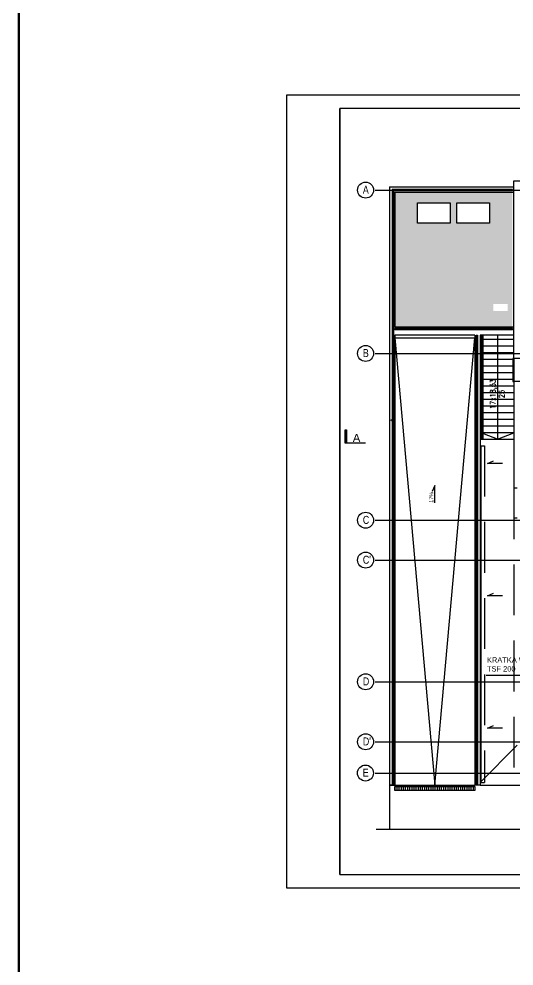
# Model space of a CAD drawing. Header units: millimetres. Extents: x -135140 to 267856, y -70704 to 149933.
# Drawn here: x 146146 to 164692, y -28859 to 6625 of the extents above; entities that cross this region are included whole.
import ezdxf

# ---------------------------------------------------------------- set-up
doc = ezdxf.new("R2010")
doc.units = ezdxf.units.MM
doc.header["$LTSCALE"] = 99.9
for name, pattern in [('0707_PB_080619_gn_xref$0$ACAD_ISO10W100', [18, 12, -3, 0, -3]), ('ACAD_ISO10W100', [18, 12, -3, 0, -3]), ('HIDDEN', [9.525, 6.35, -3.175])]:
    doc.linetypes.add(name, pattern=pattern)
for name, color, linetype in [('+48_HACZE', 253, 'Continuous'), ('+48_MEBLE', 251, 'Continuous'), ('+48_OPISY', 251, 'Continuous'), ('+48_OPISY T', 251, 'Continuous'), ('+48_OSIE', 8, 'Continuous'), ('+48_SCHODY', 250, 'Continuous'), ('+48_SCIANY', 250, 'Continuous'), ('+48_WIDOK', 250, 'Continuous'), ('CP_LINENORM', 253, 'Continuous')]:
    doc.layers.add(name, color=color, linetype=linetype)
doc.styles.get("Standard").update_dxf_attribs({"font": 'ARIAL.TTF'})
doc.styles.add('WRP_ARIAL', font='ARIAL.TTF', dxfattribs={"width": 0.8})
doc.styles.add('wymiary', font='romans.shx', dxfattribs={"width": 0.8})

# ---------------------------------------------------------------- blocks, each defined once
blk = doc.blocks.new('OZN_OSI')
at = {"layer": '+48_OSIE', "linetype": 'Continuous', "ltscale": 5}
blk.add_circle((0, -30), 30, dxfattribs=at)
at = {"layer": '+48_OSIE', "linetype": 'Continuous', "ltscale": 5, "style": 'WRP_ARIAL', "width": 0.8}
blk.add_attdef('NR', (-23.3, -43.5), '', height=30, dxfattribs=at)

msp = doc.modelspace()

# ---------------------------------------------------------------- hatches: boundary and pattern name
at = {"layer": '+48_HACZE', "ltscale": 0.15}
h = msp.add_hatch(dxfattribs=at)
h.set_pattern_fill('AR-SAND', color=256, scale=3, style=0)
h.set_pattern_definition([(37.5, (-523422.42, -128919.54), (-4.800094, 146.823971), [0, -115.824, 0, -129.54, 0, -123.825]), (7.5, (-523422.42, -128919.54), (134.856985, 215.04753), [0, -62.484, 0, -104.394, 0, -40.005]), (327.5, (-523516.14, -128919.54), (237.29771, 0.431155), [0, -38.1, 0, -137.16, 0, -179.07]), (317.5, (-523516.14, -128919.54), (229.066936, 66.878797), [0, -19.05, 0, -89.916, 0, -102.87])])
h.paths.add_polyline_path([(161080, -262), (161080, -1022), (162300, -1022), (162300, -262)], flags=0)
h.paths.add_polyline_path([(162550, -1022), (163770, -1022), (163770, -262), (162550, -262)], flags=0)
h.paths.add_polyline_path([(160222, -4917), (164627, -4917), (164627, 138), (160222, 138)])
h.paths.add_polyline_path([(163922, -4314), (163922, -4051), (164447, -4051), (164447, -4314)])
at = {"layer": '+48_OPISY', "ltscale": 5}
msp.add_hatch(color=256, dxfattribs=at).paths.add_polyline_path([(158372, -9263), (158372, -8763), (158412, -8763), (158412, -9263)])
at = {"layer": '+48_OPISY T'}
h = msp.add_hatch(color=256, dxfattribs=at)
edge = h.paths.add_edge_path()
edge.add_arc((160122, -8406), 30, 0, 360)
h = msp.add_hatch(color=256, dxfattribs=at)
edge = h.paths.add_edge_path()
edge.add_arc((163322, -21794), 30, 0, 360)
at = {"layer": '+48_WIDOK'}
h = msp.add_hatch(dxfattribs=at)
h.set_pattern_fill('ANSI31', color=256, scale=25, angle=45, style=0)
h.set_pattern_definition([(90, (-523422.42, -132879.54), (-79.375, 1e-13), [])])
h.paths.add_polyline_path([(160222, -22127), (163222, -22127), (163222, -22287), (160222, -22287)])

# ---------------------------------------------------------------- linework, layer by layer
at = {"layer": '+48_MEBLE'}
for p, q in [((163442, -9367), (163442, -21977)), ((163442, -9367), (163454, -9367)), ((163454, -9367), (163454, -21977))]:
    msp.add_line(p, q, dxfattribs=at)
msp.add_lwpolyline([(163442, -21977), (163454, -21977)], dxfattribs=at)
at = {"layer": '+48_OPISY', "ltscale": 5}
for p, q in [((158372, -9263), (158372, -8763)), ((158412, -9263), (158412, -8763))]:
    msp.add_line(p, q, dxfattribs=at)
at = {"layer": '+48_OPISY', "linetype": '0707_PB_080619_gn_xref$0$ACAD_ISO10W100', "ltscale": 5}
msp.add_line((159522, -23727), (172013, -23727), dxfattribs=at)
at = {"layer": '+48_OPISY', "ltscale": 5}
msp.add_lwpolyline([(159132, -9263), (158372, -9263), (158372, -8763), (158412, -8763), (158412, -9263), (158372, -9263)], dxfattribs=at)
at = {"layer": '+48_OPISY T'}
msp.add_circle((160122, -8406), 30, dxfattribs=at)
at = {"layer": '+48_OSIE', "linetype": 'ACAD_ISO10W100', "ltscale": 5}
for p, q in [((159487, 213), (190440, 213)), ((159487, -5907), (190440, -5907)), ((159487, -12157), (190440, -12157)), ((159487, -12157), (190440, -12157)), ((159487, -13657), (172539, -13657)), ((159487, -18207), (190440, -18207)), ((159487, -20457), (190440, -20457)), ((159487, -21627), (190440, -21627))]:
    msp.add_line(p, q, dxfattribs=at)
at = {"layer": '+48_SCHODY'}
for p, q in [((164632, 238), (164632, 188)), ((164632, -4967), (160222, -4967)), ((164632, -5017), (160222, -5017)), ((163272, -5217), (163272, -22077)), ((163322, -5217), (163322, -22077)), ((163472, -5217), (163472, -9117)), ((163522, -5217), (163522, -9117)), ((163422, -5367), (163472, -5367)), ((163422, -5617), (163472, -5617)), ((163522, -5367), (164682, -5367)), ((163522, -5617), (164682, -5617)), ((163422, -5867), (163472, -5867)), ((163522, -5867), (164682, -5867)), ((163422, -6117), (163472, -6117)), ((163422, -6367), (163472, -6367)), ((163522, -6117), (164647, -6117)), ((163522, -6367), (164647, -6367)), ((163422, -6617), (163472, -6617)), ((163522, -6617), (164647, -6617)), ((163422, -6867), (163472, -6867)), ((163522, -6867), (164647, -6867)), ((163422, -7117), (163472, -7117)), ((163422, -7367), (163472, -7367)), ((163522, -7117), (164682, -7117)), ((163522, -7367), (164682, -7367)), ((163422, -7617), (163472, -7617)), ((163522, -7617), (164682, -7617)), ((163417, -7867), (163472, -7867)), ((163422, -8117), (163472, -8117)), ((163522, -7867), (164682, -7867)), ((163522, -8117), (164682, -8117)), ((163422, -8367), (163472, -8367)), ((163522, -8367), (164682, -8367)), ((163422, -8617), (163472, -8617)), ((163422, -8867), (163472, -8867)), ((163522, -8617), (164682, -8617)), ((163522, -8867), (164682, -8867)), ((163422, -9117), (164682, -9117)), ((160222, -22077), (163222, -22077))]:
    msp.add_line(p, q, dxfattribs=at)
for points in [[(164632, 238), (160122, 238), (160122, -22077)], [(164632, 188), (160172, 188), (160172, -22077)], [(160222, -4967), (160222, -5017)], [(164632, -4967), (164632, -5017)], [(160222, -5317), (161722, -22077), (163222, -5317)], [(160222, -5317), (163222, -5317)], [(163272, -5217), (163322, -5217)], [(164075, -5217), (164075, -9117), (163425, -8867)], [(164075, -9117), (164682, -8884)], [(161722, -11506), (161722, -10857), (161624, -11078)]]:
    msp.add_lwpolyline(points, dxfattribs=at)
at = {"layer": '+48_SCIANY', "linetype": 'Continuous'}
msp.add_line((163422, -5217), (163422, -5867), dxfattribs=at)
at = {"layer": '+48_SCIANY', "linetype": 'HIDDEN', "ltscale": 3}
msp.add_line((163422, -9067), (163422, -9117), dxfattribs=at)
at = {"layer": '+48_WIDOK'}
for p, q in [((160022, 338), (160022, -22077)), ((160022, 338), (164682, 338)), ((160222, 138), (164682, 138)), ((160222, 138), (160222, -4917)), ((164682, -4917), (160222, -4917)), ((160222, -5217), (160222, -22077)), ((163222, -5217), (160222, -5217)), ((163222, -5217), (163222, -22077)), ((163422, -5217), (163422, -22077)), ((164682, -5217), (163422, -5217)), ((164912, -6097), (164682, -6097)), ((164912, -6957), (164682, -6957)), ((164812, -10957), (164682, -10957)), ((164812, -12077), (164682, -12077)), ((160022, -18117), (160022, -23727)), ((163422, -21977), (163422, -22077)), ((160222, -22077), (160022, -22077)), ((160022, -22077), (160222, -22077)), ((163422, -22077), (163222, -22077)), ((163422, -22077), (163322, -22077))]:
    msp.add_line(p, q, dxfattribs=at)
at = {"layer": '+48_WIDOK', "linetype": 'HIDDEN', "ltscale": 3}
for p, q in [((164682, -6097), (164682, -6957)), ((163454, -9367), (163582, -9367)), ((163582, -9367), (163582, -21977)), ((164682, -10957), (164682, -22077))]:
    msp.add_line(p, q, dxfattribs=at)
at = {"layer": '+48_WIDOK', "ltscale": 0.15}
msp.add_line((164812, -20587), (163422, -21977), dxfattribs=at)
at = {"layer": '+48_WIDOK'}
for points in [[(164682, 563), (167572, 563)], [(164682, -6097), (164682, 563)], [(164682, -6097), (164647, -6097), (164647, -6957), (164682, -6957)], [(164682, -6957), (164682, -10957)]]:
    msp.add_lwpolyline(points, dxfattribs=at)
for points in [[(161080, -262), (162300, -262), (162300, -1022), (161080, -1022)], [(162550, -262), (163770, -262), (163770, -1022), (162550, -1022)], [(160222, -22127), (163222, -22127), (163222, -22287), (160222, -22287)]]:
    msp.add_lwpolyline(points, close=True, dxfattribs=at)
at = {"layer": '+48_WIDOK', "linetype": 'Continuous'}
for points in [[(164261, -10031), (163697, -10031), (163918, -9932)], [(164261, -14987), (163697, -14987), (163918, -14889)], [(164261, -19943), (163697, -19943), (163918, -19845)]]:
    msp.add_lwpolyline(points, dxfattribs=at)
at = {"layer": '+48_WIDOK', "linetype": 'HIDDEN', "ltscale": 3}
msp.add_lwpolyline([(163454, -21977), (163582, -21977)], dxfattribs=at)
at = {"layer": '+48_WIDOK', "ltscale": 0.15}
msp.add_lwpolyline([(163422, -22077), (171422, -22077)], dxfattribs=at)
at = {"linetype": 'Continuous'}
for p, q in [((198166, 3766), (156166, 3766)), ((197666, 3266), (158166, 3266)), ((158166, 3266), (158166, -25434)), ((158166, -25434), (197666, -25434)), ((156166, -25934), (198166, -25934))]:
    msp.add_line(p, q, dxfattribs=at)
at = {"ltscale": 0.15}
for p, q in [((158166, -25431), (158166, 3266)), ((163649, -17956), (166981, -17956))]:
    msp.add_line(p, q, dxfattribs=at)
at = {"color": 194, "lineweight": 100, "ltscale": 0.15}
msp.add_lwpolyline([(146146, 52555), (211224, 52555), (211224, -70238), (146146, -70238)], close=True, dxfattribs=at)
at = {"layer": 'CP_LINENORM', "linetype": 'Continuous'}
msp.add_line((156166, 3766), (156166, -25934), dxfattribs=at)

# ---------------------------------------------------------------- block references
at = {"layer": '+48_OSIE'}
ref = msp.add_blockref('OZN_OSI', (159132, 513), dxfattribs=dict(at, xscale=10, yscale=10, zscale=10))
ref.add_attrib('NR', 'A', (159027, 77), dxfattribs={"linetype": 'Continuous', "ltscale": 5, "height": 300, "style": 'WRP_ARIAL', "width": 0.8})
ref = msp.add_blockref('OZN_OSI', (159132, -5607), dxfattribs=dict(at, xscale=10, yscale=10, zscale=10))
ref.add_attrib('NR', 'B', (159027, -6043), dxfattribs={"linetype": 'Continuous', "ltscale": 5, "height": 300, "style": 'WRP_ARIAL', "width": 0.8})
ref = msp.add_blockref('OZN_OSI', (159132, -11857), dxfattribs=dict(at, xscale=10, yscale=10, zscale=10))
ref.add_attrib('NR', 'C', (159027, -12293), dxfattribs={"linetype": 'Continuous', "ltscale": 5, "height": 300, "style": 'WRP_ARIAL', "width": 0.8})
ref = msp.add_blockref('OZN_OSI', (159132, -13350), dxfattribs=dict(at, xscale=10, yscale=10, zscale=10))
ref.add_attrib('NR', "C'", (159027, -13786), dxfattribs={"linetype": 'Continuous', "ltscale": 5, "height": 300, "style": 'WRP_ARIAL', "width": 0.8})
ref = msp.add_blockref('OZN_OSI', (159132, -17907), dxfattribs=dict(at, xscale=10, yscale=10, zscale=10))
ref.add_attrib('NR', 'D', (159027, -18343), dxfattribs={"linetype": 'Continuous', "ltscale": 5, "height": 300, "style": 'WRP_ARIAL', "width": 0.8})
ref = msp.add_blockref('OZN_OSI', (159132, -20157), dxfattribs=dict(at, xscale=10, yscale=10, zscale=10))
ref.add_attrib('NR', "D'", (159027, -20593), dxfattribs={"linetype": 'Continuous', "ltscale": 5, "height": 300, "style": 'WRP_ARIAL', "width": 0.8})
ref = msp.add_blockref('OZN_OSI', (159127, -21327), dxfattribs=dict(at, xscale=10, yscale=10, zscale=10))
ref.add_attrib('NR', 'E', (159023, -21763), dxfattribs={"linetype": 'Continuous', "ltscale": 5, "height": 300, "style": 'WRP_ARIAL', "width": 0.8})

# ---------------------------------------------------------------- texts
at = {"layer": '+48_OPISY', "ltscale": 5}
msp.add_attdef('A', (158653, -9222), 'A', height=300, rotation=360, dxfattribs=at)
at = {"layer": '+48_SCHODY', "insert": (163797, -7428), "char_height": 200, "width": 6594.67, "attachment_point": 2, "rotation": 90, "style": 'wymiary'}
msp.add_mtext('17x18,53\\P25', dxfattribs=at)
at = {"layer": '+48_SCHODY', "insert": (161519, -11498), "char_height": 144, "width": 289299.4, "attachment_point": 1, "rotation": 90}
msp.add_mtext('17%', dxfattribs=at)
at = {"ltscale": 0.15, "insert": (163677, -17291), "char_height": 200, "width": 5313.96, "attachment_point": 1}
msp.add_mtext('KRATKA WYWIEWNA \\PTSF 200', dxfattribs=at)

doc.saveas('drawing.dxf')
